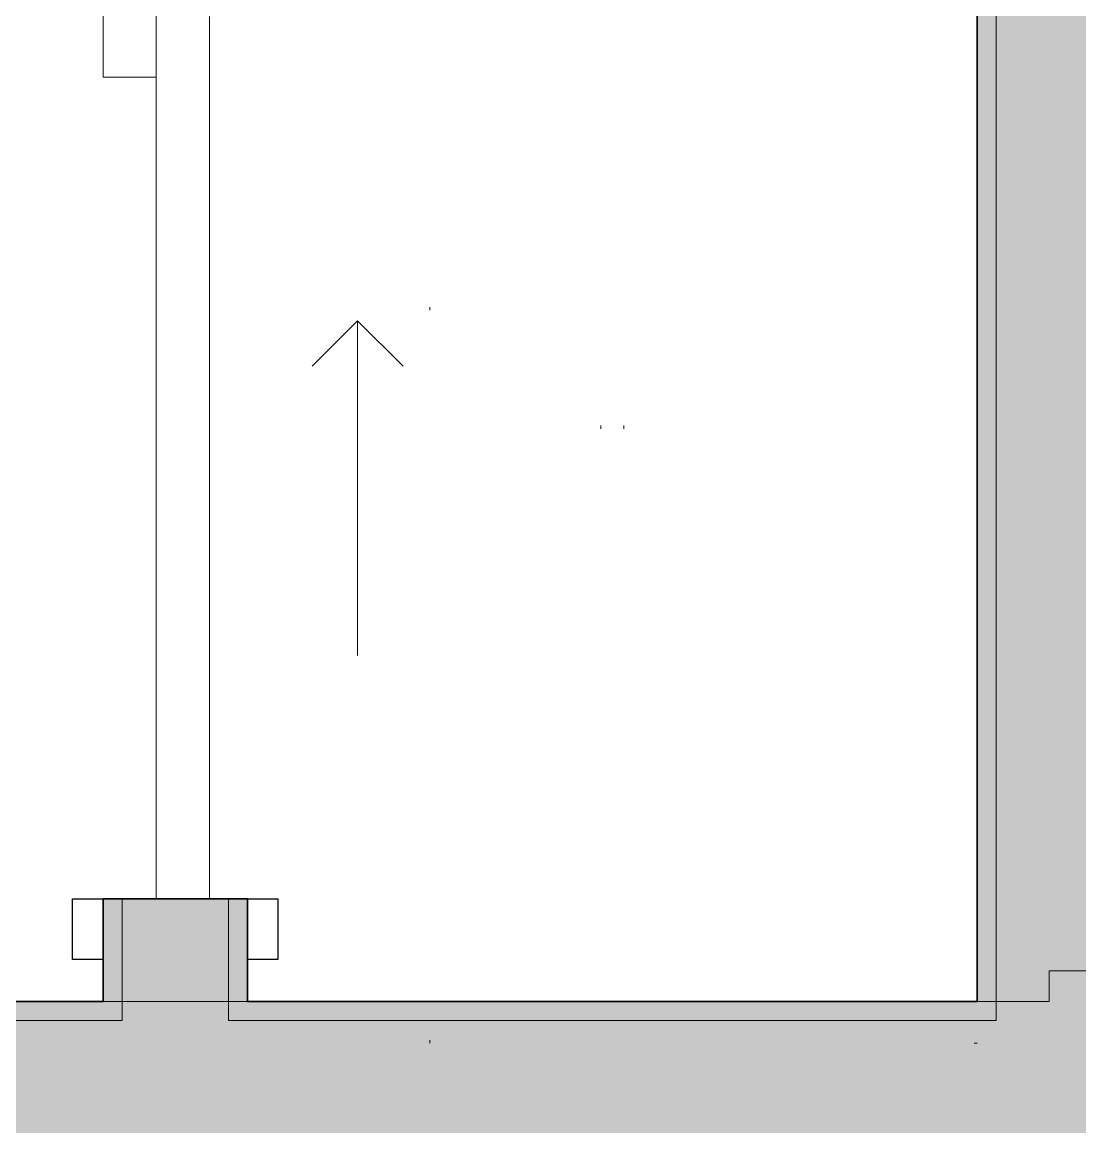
# Model space of a CAD drawing. Header units: inches. Extents: x 6 to 8416, y -388 to 6104.
# Drawn here: x 5258.25 to 5293.05, y 1743.31 to 1779.63 of the extents above; entities that cross this region are included whole.
import ezdxf

# ---------------------------------------------------------------- set-up
doc = ezdxf.new("R2010")
doc.units = ezdxf.units.IN
doc.header["$MEASUREMENT"] = 0
doc.linetypes.add('Dot 1_16_', pattern=[24, 0, -24])
for name, color, linetype, lineweight in [('A-DOOR', 31, 'Continuous', 18), ('A-DOOR-FRAM', 31, 'Continuous', 25), ('A-ROOM', 32, 'Continuous', 13), ('A-WALL', 113, 'Continuous', 25), ('A-WALL-PATT', 111, 'Continuous', 35), ('I-WALL', 2, 'Continuous', 25), ('Q-CASE', 31, 'Continuous', 18)]:
    doc.layers.add(name, color=color, linetype=linetype, lineweight=lineweight)

# ---------------------------------------------------------------- blocks, each defined once
blk = doc.blocks.new('CW Closet Shelf-AM - CW Closet Shelf-AM-5865253-LEVEL 3 - PLAN Copy 1 Copy 1')
at = {"layer": 'Q-CASE', "linetype": 'Dot 1_16_', "lineweight": 9}
for p, q in [((-33.512, -24), (34.988, -24)), ((34.988, -24), (34.988, -42)), ((-33.512, -35.625), (34.988, -35.625)), ((-33.512, -36.375), (34.988, -36.375)), ((34.988, -42), (-33.512, -42))]:
    blk.add_line(p, q, dxfattribs=at)
blk = doc.blocks.new('Unit-Double-Sliding-Flush-ICC ADA-AM - 56_ x 84_-FG-NR __U-S2 _ SLIDING CLOSET_-5466164-LEVEL 3 - PLAN Copy 1 Copy 1')
at = {"layer": 'A-DOOR', "lineweight": 9}
for p, q in [((10.5, 2.5), (9, 1)), ((9, 1), (10.5, -0.5)), ((20, 1), (9, 1)), ((-1, -3.875), (28, -3.875)), ((28, -3.875), (28, -5.625)), ((-1, -5.625), (1, -5.625)), ((1, -5.625), (-1, -5.625)), ((1, -7.375), (1, -5.625)), ((28, -5.625), (1, -5.625)), ((1, -7.375), (-28, -7.375))]:
    blk.add_line(p, q, dxfattribs=at)
at = {"layer": 'A-DOOR'}
for p, q in [((-1, -3.875), (28, -3.875)), ((28, -3.875), (28, -5.625)), ((-28, -5.625), (1, -5.625)), ((28, -5.625), (-1, -5.625)), ((1, -5.625), (1, -7.375)), ((1, -7.375), (-28, -7.375))]:
    blk.add_line(p, q, dxfattribs=at)
at = {"layer": 'A-DOOR-FRAM'}
for p, q in [((28, -1.625), (30, -1.625)), ((28, -2.625), (28, -1.625)), ((30, -1.625), (30, -2.625)), ((30, -2.625), (28, -2.625)), ((28, -7.375), (30, -7.375)), ((28, -8.375), (28, -7.375)), ((30, -7.375), (30, -8.375)), ((30, -8.375), (28, -8.375))]:
    blk.add_line(p, q, dxfattribs=at)
at = {"layer": 'A-DOOR-FRAM', "lineweight": 18}
for p, q in [((28, -2.625), (28, -1.625)), ((28, -1.625), (30, -1.625)), ((30, -2.625), (30, -1.625)), ((30, -2.625), (28, -2.625)), ((28, -8.375), (28, -7.375)), ((28, -7.375), (30, -7.375)), ((30, -8.375), (30, -7.375)), ((30, -8.375), (28, -8.375))]:
    blk.add_line(p, q, dxfattribs=at)

msp = doc.modelspace()

# ---------------------------------------------------------------- hatches: boundary and pattern name
at = {"layer": 'A-WALL-PATT', "lineweight": 25, "transparency": 33554560}
h = msp.add_hatch(color=10, dxfattribs=at)
h.paths.add_polyline_path([(5260.91533733, 1671.43577679), (5261.54033733, 1671.43577679), (5261.54033733, 1680.81077679), (5260.91533733, 1680.81077679), (5260.91533733, 1675.56077679)])
h.paths.add_polyline_path([(5260.91533733, 1736.81077679), (5261.54033733, 1736.81077679), (5261.54033733, 1743.31077679), (5260.91533733, 1743.31077679), (5260.91533733, 1742.68577679)])
h.paths.add_polyline_path([(5261.54033733, 1746.81077679), (5261.54033733, 1750.81077679), (5260.91533733, 1750.81077679), (5260.91533733, 1746.81077679)])
h.paths.add_polyline_path([(5260.91533733, 1806.81077679), (5261.54033733, 1806.81077679), (5261.54033733, 1818.68577679), (5260.91533733, 1818.68577679), (5260.91533733, 1814.56077679)])
at = {"layer": 'A-WALL-PATT', "transparency": 33554560}
h = msp.add_hatch(color=10, dxfattribs=at)
h.paths.add_polyline_path([(5265.66533733, 1675.56077679), (5265.66533733, 1680.81077679), (5265.04033733, 1680.81077679), (5265.04033733, 1675.56077679)])
h.paths.add_polyline_path([(5265.66533733, 1736.81077679), (5265.66533733, 1743.31077679), (5265.04033733, 1743.31077679), (5265.04033733, 1736.81077679)])
h.paths.add_polyline_path([(5265.04033733, 1746.81077679), (5265.66533733, 1746.81077679), (5265.66533733, 1750.81077679), (5265.04033733, 1750.81077679), (5265.04033733, 1748.19756081)])
h.paths.add_polyline_path([(5265.04033733, 1806.81077679), (5265.66533733, 1806.81077679), (5265.66533733, 1814.56077679), (5265.04033733, 1814.56077679)])
h = msp.add_hatch(color=10, dxfattribs=at)
h.paths.add_polyline_path([(5290.29033733, 1675.56077679), (5290.29033733, 1743.31077679), (5289.66533733, 1743.31077679), (5289.66533733, 1675.56077679)])
h.paths.add_polyline_path([(5290.29033733, 1746.81077679), (5290.29033733, 1814.56077679), (5289.66533733, 1814.56077679), (5289.66533733, 1746.81077679)])
h = msp.add_hatch(color=10, dxfattribs=at)
h.paths.add_polyline_path([(5287.06553685, 1746.81077679), (5289.66533733, 1746.81077679), (5289.66533733, 1747.43577679), (5265.66533733, 1747.43577679), (5265.66533733, 1746.81077679)])
h.paths.add_polyline_path([(5260.91533733, 1746.81077679), (5260.91533733, 1747.43577679), (5162.41533733, 1747.43577679), (5162.41533733, 1746.81077679), (5219.58053685, 1746.81077679)])
at = {"layer": 'A-WALL-PATT', "lineweight": 25, "transparency": 33554560}
h = msp.add_hatch(color=10, dxfattribs=at)
h.paths.add_polyline_path([(5219.58053685, 1742.68577679), (5260.91533733, 1742.68577679), (5260.91533733, 1743.31077679), (5162.41533733, 1743.31077679), (5162.41533733, 1742.68577679)])
h.paths.add_polyline_path([(5289.66533733, 1742.68577679), (5289.66533733, 1743.31077679), (5265.66533733, 1743.31077679), (5265.66533733, 1742.68577679), (5287.06553685, 1742.68577679)])
at = {"layer": 'I-WALL', "transparency": 33554560}
h = msp.add_hatch(color=10, dxfattribs=at)
h.paths.add_polyline_path([(5261.54033733, 1674.93577679), (5265.04033733, 1674.93577679), (5265.04033733, 1680.81077679), (5261.54033733, 1680.81077679), (5261.54033733, 1675.56077679)])
h.paths.add_polyline_path([(5261.54033733, 1736.81077679), (5265.04033733, 1736.81077679), (5265.04033733, 1750.81077679), (5261.54033733, 1750.81077679), (5261.54033733, 1743.31077679)])
h.paths.add_polyline_path([(5261.54033733, 1806.81077679), (5265.04033733, 1806.81077679), (5265.04033733, 1815.18577679), (5261.54033733, 1815.18577679), (5261.54033733, 1814.56077679)])
msp.add_hatch(color=10, dxfattribs=at).paths.add_polyline_path([(5290.29033733, 1674.93577679), (5293.79033733, 1674.93577679), (5293.79033733, 1815.18577679), (5290.29033733, 1815.18577679), (5290.29033733, 1675.56077679)])
h = msp.add_hatch(color=10, dxfattribs=at)
h.paths.add_polyline_path([(5265.66533733, 1743.31077679), (5290.29033733, 1743.31077679), (5290.29033733, 1746.81077679), (5265.04033733, 1746.81077679), (5265.04033733, 1743.31077679)])
h.paths.add_polyline_path([(5162.41533733, 1743.31077679), (5261.54033733, 1743.31077679), (5261.54033733, 1746.81077679), (5162.41533733, 1746.81077679)])

# ---------------------------------------------------------------- linework, layer by layer
at = {"layer": 'A-ROOM', "lineweight": 9, "flags": 128}
msp.add_lwpolyline([(5810.16533733, 1861.31077679), (5375.41533733, 1861.31077679), (5375.41533733, 1816.93577679), (5370.66533733, 1816.93577679), (5370.66533733, 1861.31077679), (5163.04033733, 1861.31077679), (5163.04033733, 1747.43577679), (5292.04033733, 1747.43577679), (5292.04033733, 1748.43577679), (5369.35283733, 1748.43577679), (5369.35283733, 1741.68577679), (5292.04033733, 1741.68577679), (5292.04033733, 1742.68577679), (5163.04033733, 1742.68577679), (5163.04033733, 1507.31077679)], dxfattribs=at)
at = {"layer": 'A-WALL', "lineweight": 9}
for p, q in [((5290.29033733, 1746.81077679), (5290.29033733, 1815.18577679)), ((5261.54033733, 1746.81077679), (5261.54033733, 1750.81077679)), ((5265.04033733, 1746.81077679), (5265.04033733, 1750.81077679)), ((5261.54033733, 1746.81077679), (5162.41533733, 1746.81077679)), ((5290.29033733, 1746.81077679), (5265.04033733, 1746.81077679))]:
    msp.add_line(p, q, dxfattribs=at)
at = {"layer": 'I-WALL', "lineweight": 35}
for p, q in [((5289.66533733, 1814.56077679), (5289.66533733, 1747.43577679)), ((5260.91533733, 1750.81077679), (5260.91533733, 1747.43577679)), ((5265.66533733, 1750.81077679), (5260.91533733, 1750.81077679)), ((5265.66533733, 1747.43577679), (5265.66533733, 1750.81077679)), ((5260.91533733, 1747.43577679), (5162.41533733, 1747.43577679)), ((5289.66533733, 1747.43577679), (5265.66533733, 1747.43577679))]:
    msp.add_line(p, q, dxfattribs=at)

# ---------------------------------------------------------------- block references
at = {"layer": 'A-DOOR', "rotation": 269.9999999999986}
msp.add_blockref('Unit-Double-Sliding-Flush-ICC ADA-AM - 56_ x 84_-FG-NR __U-S2 _ SLIDING CLOSET_-5466164-LEVEL 3 - PLAN Copy 1 Copy 1', (5268.29033733, 1778.81077679), dxfattribs=at)
at = {"layer": 'Q-CASE', "rotation": 269.9999999999988}
msp.add_blockref('CW Closet Shelf-AM - CW Closet Shelf-AM-5865253-LEVEL 3 - PLAN Copy 1 Copy 1', (5313.66533733, 1781.04848171), dxfattribs=at)

doc.saveas('drawing.dxf')
